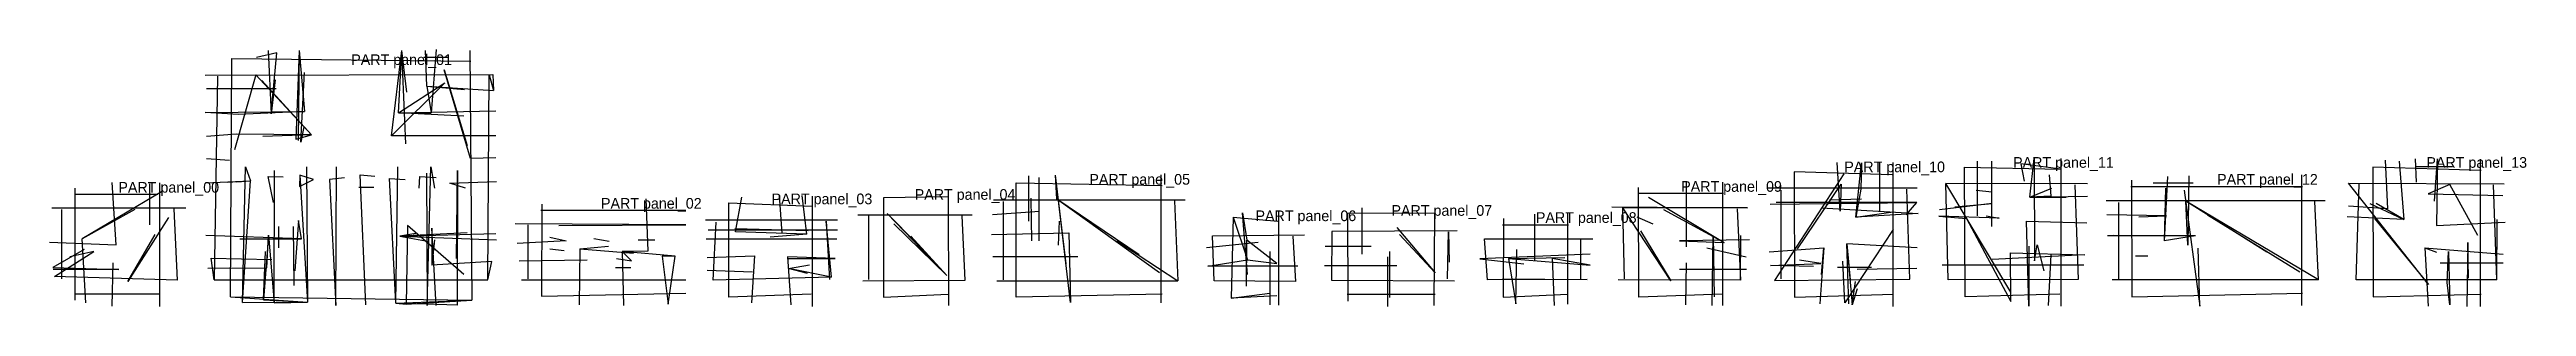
# Model space of a CAD drawing. Header units: millimetres. Extents: x 0 to 2787, y 1 to 290.
import ezdxf

# ---------------------------------------------------------------- set-up
doc = ezdxf.new("R2010")
doc.units = ezdxf.units.MM
for name, color, linetype in [('PANEL_00', 7, 'Continuous'), ('PANEL_00_LBL', 3, 'Continuous'), ('PANEL_01', 7, 'Continuous'), ('PANEL_01_LBL', 3, 'Continuous'), ('PANEL_02', 7, 'Continuous'), ('PANEL_02_LBL', 3, 'Continuous'), ('PANEL_03', 7, 'Continuous'), ('PANEL_03_LBL', 3, 'Continuous'), ('PANEL_04', 7, 'Continuous'), ('PANEL_04_LBL', 3, 'Continuous'), ('PANEL_05', 7, 'Continuous'), ('PANEL_05_LBL', 3, 'Continuous'), ('PANEL_06', 7, 'Continuous'), ('PANEL_06_LBL', 3, 'Continuous'), ('PANEL_07', 7, 'Continuous'), ('PANEL_07_LBL', 3, 'Continuous'), ('PANEL_08', 7, 'Continuous'), ('PANEL_08_LBL', 3, 'Continuous'), ('PANEL_09', 7, 'Continuous'), ('PANEL_09_LBL', 3, 'Continuous'), ('PANEL_10', 7, 'Continuous'), ('PANEL_10_LBL', 3, 'Continuous'), ('PANEL_11', 7, 'Continuous'), ('PANEL_11_LBL', 3, 'Continuous'), ('PANEL_12', 7, 'Continuous'), ('PANEL_12_LBL', 3, 'Continuous'), ('PANEL_13', 7, 'Continuous'), ('PANEL_13_LBL', 3, 'Continuous')]:
    doc.layers.add(name, color=color, linetype=linetype)

msp = doc.modelspace()

# ---------------------------------------------------------------- linework, layer by layer
at = {"layer": 'PANEL_00'}
for p, q in [((74.9, 70.4), (70.5, 140.5)), ((124, 1), (124, 140)), ((2.5, 112), (153.5, 112)), ((29, 8), (29, 134)), ((122, 127), (29, 127)), ((128, 131), (36.7, 77.1)), ((113, 93), (113, 139)), ((14, 32), (14, 110)), ((96, 110), (36.7, 77.1)), ((134, 101), (88, 29)), ((140, 111), (143.5, 30.5)), ((0, 73.5), (74.9, 70.4)), ((39, 65), (3.7, 44.7)), ((5.5, 34.7), (50, 63)), ((50, 63), (23, 57)), ((41, 5), (36.7, 77.1)), ((88, 29), (119, 82)), ((3.7, 44.7), (78, 42.5)), ((78, 42.5), (4.1, 42.4)), ((143.5, 30.5), (5.5, 34.7)), ((70.5, 1.5), (71.5, 50)), ((124, 15), (29.5, 15))]:
    msp.add_line(p, q, dxfattribs=at)
at = {"layer": 'PANEL_01'}
for p, q in [((203.7, 12), (205, 280.1)), ((205, 280.1), (474, 277)), ((255.6, 286.2), (233, 281)), ((246, 289), (249.2, 217.5)), ((249.2, 217.5), (255.6, 286.2)), ((280.7, 289), (277.3, 189.3)), ((280.7, 289), (279.7, 187.7)), ((280.7, 289), (286.9, 220.3)), ((384.7, 193), (396.3, 288.8)), ((392.6, 218.7), (396.3, 288.8)), ((402, 242), (396.3, 288.8)), ((401, 184), (396.3, 288.8)), ((448, 281), (421, 281)), ((424.4, 248.7), (423, 289)), ((435, 290), (429.4, 218.7)), ((473, 289), (475.2, 8.1)), ((175, 261), (498.7, 262.1)), ((189, 260), (185.1, 31)), ((232.3, 261.6), (208, 177)), ((294.6, 194.1), (232.3, 261.6)), ((294.6, 194.1), (239, 255)), ((253.7, 256), (249.2, 217.5)), ((282.6, 185.7), (287, 264)), ((444.8, 252.6), (384.7, 193)), ((392.6, 218.7), (444.8, 252.6)), ((473.7, 167.3), (444, 267)), ((444, 267), (470, 182)), ((493, 31), (494.7, 261.7)), ((494.7, 261.7), (499.6, 243.8)), ((498.7, 262.1), (499.6, 243.8)), ((176.5, 246), (255, 246)), ((424.4, 248.7), (499.6, 243.8)), ((424.4, 248.7), (467, 245)), ((424.4, 248.7), (429.4, 218.7)), ((175.2, 219), (286.9, 220.3)), ((212.5, 217), (175.2, 219)), ((286.9, 220.3), (212.5, 217)), ((286, 203), (282.6, 185.7)), ((392.6, 218.7), (502.3, 220.9)), ((466, 215), (392.6, 218.7)), ((392.6, 218.7), (429.4, 218.7)), ((210, 194.7), (176.5, 192)), ((176.5, 167.5), (202.5, 165.5)), ((294.6, 194.1), (210, 194.7)), ((294.6, 194.1), (240, 192)), ((277.3, 189.3), (294.6, 194.1)), ((502, 193), (384.7, 193)), ((502, 168), (473.7, 167.3)), ((175, 140), (226.3, 142.3)), ((200, 141), (226.3, 142.3)), ((210.7, 141.1), (226.3, 142.3)), ((217.3, 5.3), (220.5, 158)), ((217.3, 5.3), (226.3, 142.3)), ((220.5, 158), (226.3, 142.3)), ((252, 118), (245.9, 147.1)), ((245.9, 147.1), (263, 146.9)), ((252.9, 4.9), (253, 154)), ((281.7, 148.5), (281.1, 135.9)), ((281.1, 135.9), (296.9, 143.8)), ((296.9, 143.8), (281.7, 148.5)), ((281.7, 148.5), (290.1, 5.8)), ((289, 158), (290.1, 5.8)), ((331.9, 145.6), (315, 143.9)), ((315, 143.9), (322, 2)), ((322, 2), (323, 158)), ((356, 3), (349.6, 148.9)), ((349.6, 148.9), (366, 147.6)), ((389.6, 4.8), (382.6, 144.9)), ((382.6, 144.9), (400.2, 143.8)), ((389.6, 4.8), (392, 158)), ((416, 134), (416.7, 147.3)), ((416.7, 147.3), (435, 146)), ((424, 151), (425, 2)), ((425, 2), (429, 158)), ((429, 158), (433, 134)), ((450.3, 139.6), (503, 141.5)), ((468, 134), (450.3, 139.6)), ((458, 55), (459, 154)), ((459, 154), (458.5, 2.5)), ((365, 135), (348, 135)), ((258, 67), (258, 91)), ((274, 91), (274.7, 24.7)), ((280, 97.8), (276, 41)), ((283.6, 77), (280, 97.8)), ((470, 84), (394.1, 79.9)), ((402.6, 92.1), (401.3, 3.7)), ((466, 37), (402.6, 92.1)), ((435, 2), (430, 89.2)), ((430, 89.2), (430.3, 47.6)), ((283.6, 77), (175.7, 80.9)), ((214, 77), (283.6, 77)), ((246.3, 81.3), (240.7, 8.4)), ((240.7, 8.4), (243, 63)), ((244.5, 44.5), (246.3, 81.3)), ((246.3, 81.3), (252.9, 4.9)), ((412, 83), (394.1, 79.9)), ((394.1, 79.9), (502, 83)), ((394.1, 79.9), (503, 76)), ((394.1, 79.9), (427, 74)), ((433, 76), (430.3, 47.6)), ((178, 44), (244.5, 44.5)), ((185.1, 31), (182, 55.3)), ((182, 55.3), (250, 54)), ((185.1, 31), (493, 31)), ((497.6, 51.7), (430.3, 47.6)), ((493, 31), (497.6, 51.7)), ((203.7, 12), (290.1, 5.8)), ((203.7, 12), (475.2, 8.1)), ((217.3, 5.3), (290.1, 5.8)), ((240.7, 8.4), (290.1, 5.8)), ((252.9, 4.9), (290.1, 5.8)), ((389.6, 4.8), (475.2, 8.1)), ((458.5, 2.5), (389.6, 4.8)), ((389.6, 4.8), (401.3, 3.7)), ((401.3, 3.7), (475.2, 8.1))]:
    msp.add_line(p, q, dxfattribs=at)
at = {"layer": 'PANEL_02'}
for p, q in [((554, 116), (553.5, 12.6)), ((671, 122), (673.4, 63.3)), ((716, 92.7), (524, 94)), ((538, 93), (538, 32)), ((716, 109), (553, 109)), ((573, 92), (716, 92.7)), ((581.5, 75), (526, 72)), ((563, 79), (581.5, 75)), ((563, 66), (579, 64)), ((596.7, 65.9), (596, 3)), ((596.7, 65.9), (629, 69)), ((596.7, 65.9), (657, 61)), ((629.8, 73.9), (612.5, 77.2)), ((673.4, 63.3), (644.3, 62.7)), ((703.9, 57.4), (644.3, 62.7)), ((654.7, 52.3), (644.3, 62.7)), ((644.3, 62.7), (646, 2)), ((681, 75.5), (662.5, 75.5)), ((703.9, 57.4), (689.4, 57.7)), ((689.4, 57.7), (696, 3.5)), ((696, 3.5), (703.9, 57.4)), ((528.5, 52.5), (605, 53.5)), ((531, 31), (716, 31)), ((637, 45), (654, 45)), ((638, 54.9), (654.7, 52.3)), ((553.5, 12.6), (716, 16))]:
    msp.add_line(p, q, dxfattribs=at)
at = {"layer": 'PANEL_03'}
for p, q in [((764.5, 11.6), (764.4, 117.4)), ((764.4, 117.4), (858.5, 114)), ((771.9, 84.8), (779, 124)), ((821, 126), (824, 83)), ((852.1, 82.2), (847, 126)), ((858, 125), (858, 1)), ((886.5, 98), (738, 98)), ((886.5, 87), (741, 87)), ((746.6, 30.4), (750, 96)), ((853.7, 86.2), (771, 88.4)), ((852.1, 82.2), (771.9, 84.8)), ((879.8, 33.8), (874, 97)), ((874, 97), (877.8, 31.3)), ((739, 77), (886, 77)), ((740, 56), (793.1, 57.9)), ((793.1, 57.9), (790, 5)), ((852.1, 82.2), (811, 79)), ((884, 55), (830.5, 57)), ((830.5, 57), (834, 3)), ((740, 42), (791, 40)), ((879.8, 33.8), (746.6, 30.4)), ((830.4, 54.8), (884, 55)), ((831.5, 43.8), (855, 48)), ((879.8, 33.8), (831.5, 43.8)), ((853, 38), (831.5, 43.8)), ((857, 15), (764.5, 11.6))]:
    msp.add_line(p, q, dxfattribs=at)
at = {"layer": 'PANEL_04'}
for p, q in [((1011.6, 124.3), (938.4, 123.1)), ((938.4, 123.1), (938.4, 11.6)), ((1012, 2), (1011.6, 124.3)), ((909.5, 104), (1038, 104)), ((922, 31.5), (922, 103)), ((1009.7, 36), (942.5, 105.5)), ((942.5, 105.5), (976, 72)), ((950, 94), (1009.7, 36)), ((1030.2, 30.5), (1027, 103)), ((1009.7, 36), (969, 80)), ((915, 30), (1030.2, 30.5)), ((938.4, 11.6), (1011, 15))]:
    msp.add_line(p, q, dxfattribs=at)
at = {"layer": 'PANEL_05'}
for p, q in [((1087.5, 11.5), (1087.5, 139.9)), ((1087.5, 139.9), (1252, 137)), ((1102, 97), (1102, 148)), ((1113, 146), (1113, 75)), ((1148.7, 5.3), (1132, 148.7)), ((1144, 49), (1132, 148.7)), ((1133.3, 121.7), (1132, 148.7)), ((1251, 5), (1251, 149)), ((1062, 121), (1278, 121)), ((1073, 119), (1073, 31)), ((1104, 123), (1105, 75)), ((1249, 39), (1133.3, 121.7)), ((1226, 59), (1133.3, 121.7)), ((1266, 120), (1269.6, 29.8)), ((1059.8, 81.8), (1146.9, 83.8)), ((1114, 108), (1061, 104)), ((1136, 97), (1135, 70)), ((1146.9, 83.8), (1148.7, 5.3)), ((1157, 57), (1061.5, 57)), ((1201, 75), (1269.6, 29.8)), ((1066, 30), (1269.6, 29.8)), ((1252, 15), (1087.5, 11.5))]:
    msp.add_line(p, q, dxfattribs=at)
at = {"layer": 'PANEL_06'}
for p, q in [((1331.9, 101.6), (1329.5, 10.5)), ((1331.9, 101.6), (1382, 97)), ((1331.9, 101.6), (1348, 53.3)), ((1348, 37), (1342.4, 106.4)), ((1342.4, 106.4), (1347.3, 75.7)), ((1383, 108), (1383, 2.5)), ((1360, 73), (1302, 67)), ((1308.5, 80.4), (1412, 81.5)), ((1310.6, 30), (1308.5, 80.4)), ((1347, 24), (1347.3, 75.7)), ((1380.8, 49.2), (1347.3, 75.7)), ((1373, 63), (1373, 3)), ((1399, 80), (1401.8, 28.9)), ((1303.2, 46.3), (1348, 53.3)), ((1404.7, 46.4), (1303.2, 46.3)), ((1401.8, 28.9), (1310.6, 30)), ((1348, 53.3), (1380.8, 49.2)), ((1329.5, 10.5), (1373, 16)), ((1381, 13), (1329.5, 10.5))]:
    msp.add_line(p, q, dxfattribs=at)
at = {"layer": 'PANEL_07'}
for p, q in [((1477, 60), (1477, 112)), ((1442.7, 85.3), (1442.4, 30.7)), ((1584, 86), (1442.7, 85.3)), ((1558.6, 106), (1460.5, 105.4)), ((1460.5, 105.4), (1461, 7)), ((1516, 90), (1559, 39)), ((1558, 2), (1558.6, 106)), ((1573, 32), (1574, 85)), ((1574, 85), (1575, 51)), ((1435.5, 69), (1487, 69)), ((1506, 1), (1506, 57)), ((1508, 11), (1508, 63)), ((1559, 39), (1519, 82)), ((1434.5, 47), (1516, 47)), ((1442.4, 30.7), (1581, 30)), ((1460, 15), (1559, 15))]:
    msp.add_line(p, q, dxfattribs=at)
at = {"layer": 'PANEL_08'}
for p, q in [((1635, 93), (1709, 93)), ((1636, 100), (1635.5, 11.6)), ((1671, 105), (1671, 53)), ((1708, 106), (1708, 3.5)), ((1733.5, 60), (1609.3, 54.5)), ((1617.9, 31), (1614.5, 77.1)), ((1614.5, 77.1), (1736.5, 77)), ((1641.6, 55), (1705, 56)), ((1650, 4), (1651, 65)), ((1723, 32), (1723, 77)), ((1609.3, 54.5), (1659, 49)), ((1730, 31.5), (1617.9, 31)), ((1635, 32), (1730, 31.5)), ((1641.6, 55), (1650, 4)), ((1641.6, 55), (1733.5, 47.5)), ((1733.5, 47.5), (1690.7, 55)), ((1690.7, 55), (1693, 2)), ((1635.5, 11.6), (1708.5, 15))]:
    msp.add_line(p, q, dxfattribs=at)
at = {"layer": 'PANEL_09'}
for p, q in [((1841.5, 141), (1841.5, 68)), ((1883, 2), (1883, 141)), ((1758, 113), (1910.5, 112)), ((1772, 32), (1770.2, 112)), ((1824.5, 30), (1770.2, 112)), ((1910.5, 112), (1770.2, 112)), ((1883.5, 128), (1787.5, 128)), ((1788.4, 11.6), (1788, 135)), ((1799, 124), (1884.3, 73)), ((1786, 102), (1804, 94)), ((1790, 86), (1824.5, 30)), ((1816, 110), (1884.3, 73)), ((1899, 111), (1902.7, 30.4)), ((1913, 76), (1834, 75)), ((1834, 75), (1884.3, 73)), ((1865, 67), (1909, 57)), ((1871, 2), (1872, 80.5)), ((1872, 80.5), (1873, 12)), ((1902.7, 30.4), (1903, 81)), ((1902.7, 30.4), (1765, 31)), ((1834, 43), (1909.5, 43)), ((1841.5, 50), (1841, 3)), ((1882, 15), (1788.4, 11.6))]:
    msp.add_line(p, q, dxfattribs=at)
at = {"layer": 'PANEL_10'}
for p, q in [((2019, 150), (1941, 30.3)), ((2073.5, 149), (1963, 152.5)), ((1963, 152.5), (1963.5, 11.5)), ((2014.7, 108.3), (2011.5, 163)), ((2032.4, 101.4), (2039, 162.5)), ((2039, 162.5), (2038, 133)), ((2059, 163), (2059, 108)), ((2074, 163), (2074, 1)), ((2101.5, 134), (1934, 134)), ((1936, 116), (2101.3, 118)), ((2101.3, 118), (1943, 118)), ((1948, 132), (1948, 32)), ((1967, 66), (2016, 138.5)), ((1994, 112), (2102.5, 105.5)), ((2003, 121), (2039, 122)), ((2016, 138.5), (2014.7, 108.3)), ((2038, 133), (2032.4, 101.4)), ((2089, 104), (2101.3, 118)), ((2093.4, 31.6), (2090, 133)), ((2074.5, 87.5), (2020, 5)), ((2032.4, 101.4), (2072, 107)), ((2102.5, 105.5), (2032.4, 101.4)), ((1935, 62.5), (1996.6, 67.1)), ((1996.6, 67.1), (1992, 4)), ((1994, 37), (1996.6, 67.1)), ((2101.5, 67), (2022.2, 71.4)), ((2024.5, 3.9), (2022.2, 71.4)), ((2022.2, 71.4), (2026, 31)), ((2022.2, 71.4), (2028.2, 3)), ((1936.5, 47), (1993, 49.5)), ((1985, 46), (1936.5, 47)), ((1941, 30.3), (2093.4, 31.6)), ((1993, 49.5), (1969, 53)), ((2050, 45), (2012, 45)), ((2020, 5), (2018, 52)), ((2028.2, 3), (2032, 29)), ((2034, 43), (2101, 44)), ((1963.5, 11.5), (2075, 15)), ((2034, 21), (2028.2, 3))]:
    msp.add_line(p, q, dxfattribs=at)
at = {"layer": 'PANEL_11'}
for p, q in [((2228.4, 124.1), (2233, 167.3)), ((2233, 167.3), (2233.5, 52.5)), ((2263, 167.5), (2263, 1.5)), ((2293, 139), (2133.7, 139.5)), ((2136.5, 30.8), (2133.7, 139.5)), ((2207, 17), (2133.7, 139.5)), ((2155.5, 11.8), (2154.8, 157.5)), ((2154.8, 157.5), (2263, 155.3)), ((2169, 164.5), (2169, 103)), ((2185, 164.5), (2185, 91)), ((2263, 155.3), (2218, 161.5)), ((2218, 161.5), (2222, 142)), ((2250, 149), (2252, 125)), ((2186, 117), (2126.7, 109.8)), ((2144, 113), (2186, 117)), ((2168, 132), (2186, 130)), ((2228.4, 124.1), (2253, 134)), ((2252, 125), (2228.4, 124.1)), ((2228.4, 124.1), (2293, 125)), ((2228.4, 124.1), (2269, 124)), ((2279, 138), (2282.5, 31.5)), ((2193.7, 100.3), (2126, 102.6)), ((2126, 102.6), (2157, 100)), ((2157, 100), (2207, 6.5)), ((2179, 103), (2193.7, 100.3)), ((2227, 1.5), (2224.7, 97)), ((2224.7, 97), (2292.5, 95)), ((2290, 59), (2186, 54)), ((2207, 6.5), (2206.5, 61.5)), ((2206.5, 61.5), (2290, 59)), ((2227, 69), (2227, 1.5)), ((2233.5, 52.5), (2236.5, 70.5)), ((2236.5, 70.5), (2244, 41)), ((2251.8, 59.2), (2249, 2)), ((2129.5, 48), (2289, 48)), ((2282.5, 31.5), (2136.5, 30.8)), ((2262, 15), (2155.5, 11.8))]:
    msp.add_line(p, q, dxfattribs=at)
at = {"layer": 'PANEL_12'}
for p, q in [((2342.5, 143), (2343.1, 11.8)), ((2367, 140), (2412, 140)), ((2383, 147), (2379.3, 74.9)), ((2407, 148), (2406, 70)), ((2534, 149), (2534, 2)), ((2560.5, 120), (2314, 120)), ((2328, 118), (2328, 32)), ((2342, 136), (2535, 136)), ((2381, 134), (2379.3, 74.9)), ((2402, 132), (2419.7, 1.3)), ((2553.2, 31), (2403.7, 119.3)), ((2406, 70), (2403.7, 119.3)), ((2495, 62), (2403.7, 119.3)), ((2553.2, 31), (2549, 119)), ((2382, 103), (2315, 104)), ((2351, 102), (2382, 103)), ((2428, 104), (2532, 40)), ((2414.8, 80.5), (2315.5, 80.5)), ((2414.8, 80.5), (2322, 81)), ((2347, 58), (2361, 58)), ((2414.8, 80.5), (2379.3, 74.9)), ((2419.7, 1.3), (2417.5, 66.5)), ((2553.2, 31), (2321, 31)), ((2343.1, 11.8), (2535, 16))]:
    msp.add_line(p, q, dxfattribs=at)
at = {"layer": 'PANEL_13'}
for p, q in [((2683.5, 119.5), (2687, 167.2)), ((2687, 167.2), (2685.7, 92.2)), ((2676.8, 25.6), (2587, 139.7)), ((2587, 139.7), (2762, 139)), ((2736, 154), (2614.2, 157.5)), ((2614.2, 157.5), (2614.5, 11.8)), ((2628, 165.5), (2630.7, 110.7)), ((2644, 164.5), (2649.1, 98.9)), ((2662, 167), (2663, 141)), ((2704, 158), (2662, 158)), ((2735, 166.5), (2735, 1)), ((2630.7, 110.7), (2587, 114)), ((2595.5, 31), (2599, 138.5)), ((2611, 117), (2649.1, 98.9)), ((2649.1, 98.9), (2618, 117)), ((2700.7, 138.2), (2676.3, 127.8)), ((2676.3, 127.8), (2760.5, 126)), ((2732.5, 81), (2700.7, 138.2)), ((2753.7, 30.8), (2750, 138)), ((2649.1, 98.9), (2585.5, 102)), ((2616, 100), (2676.8, 25.6)), ((2685.7, 92.2), (2763, 96)), ((2753.7, 30.8), (2754, 99)), ((2672.6, 66.8), (2761, 60)), ((2672.6, 66.8), (2676.5, 1.5)), ((2672.6, 66.8), (2686, 62)), ((2698, 28), (2699.5, 63)), ((2699.5, 63), (2701, 3)), ((2721, 73), (2720, 1)), ((2722, 33), (2721, 73)), ((2753.7, 30.8), (2595.5, 31)), ((2690, 50), (2761, 50)), ((2701, 3), (2698, 28)), ((2614.5, 11.8), (2736, 15))]:
    msp.add_line(p, q, dxfattribs=at)

# ---------------------------------------------------------------- texts
at = {"layer": 'PANEL_00_LBL'}
msp.add_text('PART panel_00', height=12, dxfattribs=at).set_placement((77.5, 129))
at = {"layer": 'PANEL_01_LBL'}
msp.add_text('PART panel_01', height=12, dxfattribs=at).set_placement((339.5, 272.6))
at = {"layer": 'PANEL_02_LBL'}
msp.add_text('PART panel_02', height=12, dxfattribs=at).set_placement((620.5, 111))
at = {"layer": 'PANEL_03_LBL'}
msp.add_text('PART panel_03', height=12, dxfattribs=at).set_placement((812.5, 116))
at = {"layer": 'PANEL_04_LBL'}
msp.add_text('PART panel_04', height=12, dxfattribs=at).set_placement((973.5, 121))
at = {"layer": 'PANEL_05_LBL'}
msp.add_text('PART panel_05', height=12, dxfattribs=at).set_placement((1170, 138))
at = {"layer": 'PANEL_06_LBL'}
msp.add_text('PART panel_06', height=12, dxfattribs=at).set_placement((1357, 97))
at = {"layer": 'PANEL_07_LBL'}
msp.add_text('PART panel_07', height=12, dxfattribs=at).set_placement((1510, 103))
at = {"layer": 'PANEL_08_LBL'}
msp.add_text('PART panel_08', height=12, dxfattribs=at).set_placement((1672.5, 95))
at = {"layer": 'PANEL_09_LBL'}
msp.add_text('PART panel_09', height=12, dxfattribs=at).set_placement((1836, 130))
at = {"layer": 'PANEL_10_LBL'}
msp.add_text('PART panel_10', height=12, dxfattribs=at).set_placement((2019.5, 152))
at = {"layer": 'PANEL_11_LBL'}
msp.add_text('PART panel_11', height=12, dxfattribs=at).set_placement((2209.5, 157))
at = {"layer": 'PANEL_12_LBL'}
msp.add_text('PART panel_12', height=12, dxfattribs=at).set_placement((2439, 138))
at = {"layer": 'PANEL_13_LBL'}
msp.add_text('PART panel_13', height=12, dxfattribs=at).set_placement((2674.5, 157))

doc.saveas('drawing.dxf')
